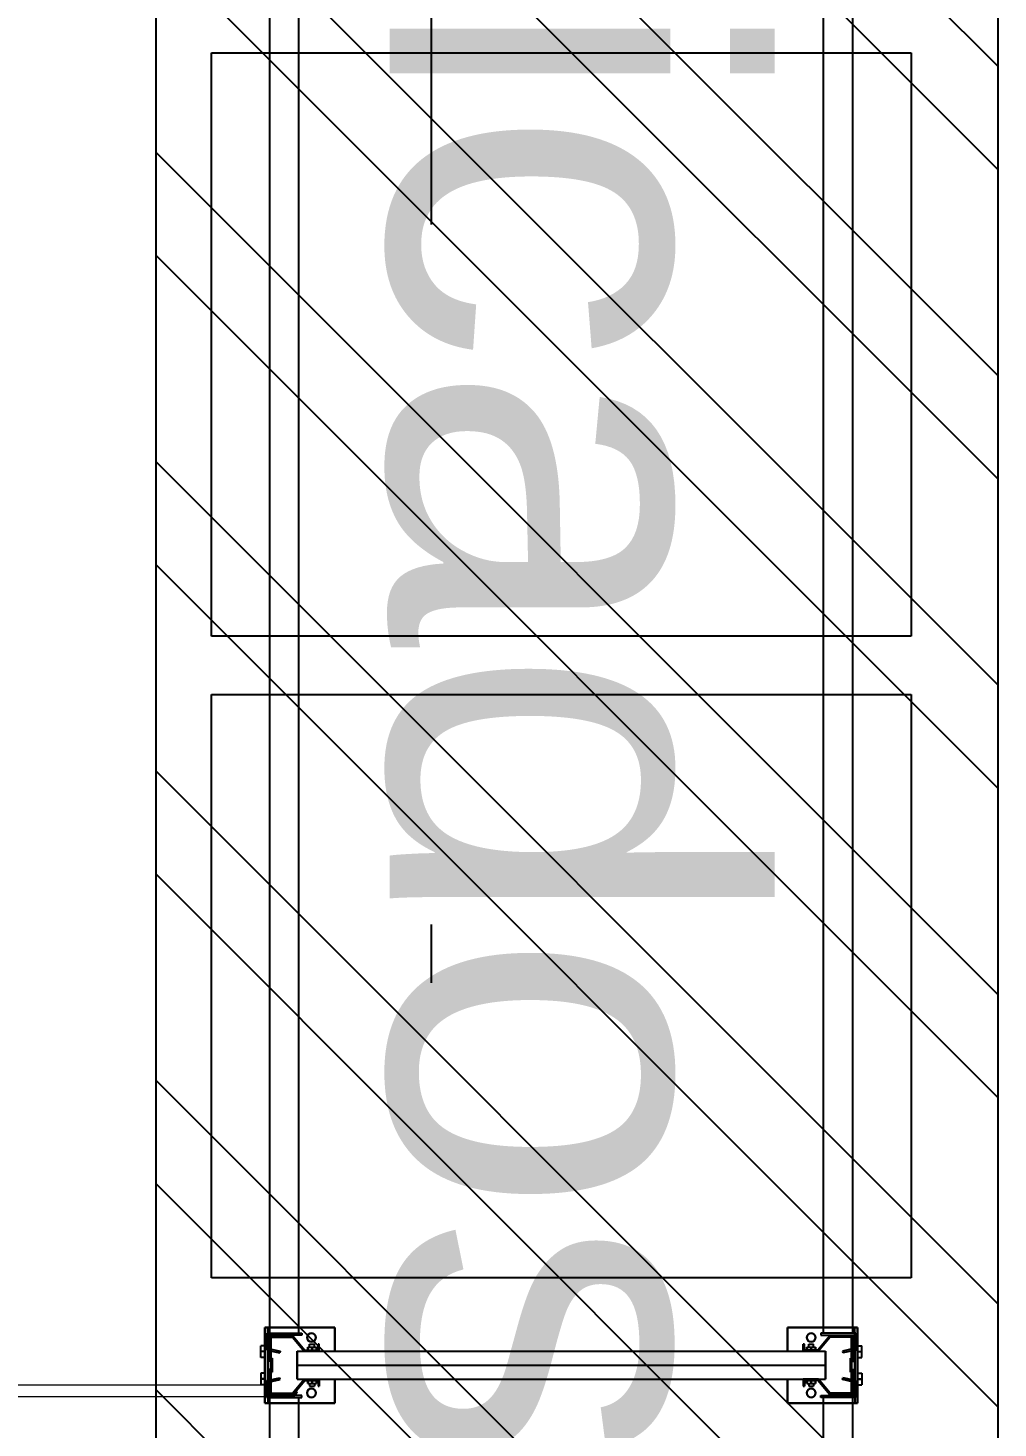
# Model space of a CAD drawing. Header units: metres. Extents: x 0 to 8715937, y -236336 to 216.
# Drawn here: x 152.509 to 154.172, y 82.687 to 85.087 of the extents above; entities that cross this region are included whole.
import ezdxf

# ---------------------------------------------------------------- set-up
doc = ezdxf.new("R2010")
doc.units = ezdxf.units.M
doc.header["$MEASUREMENT"] = 0
doc.linetypes.add('ACAD_ISO10W100', pattern=[18, 12, -3, 0, -3])
for name, color, linetype in [('0-BLOCK-EQUIPAMIENTO', 7, 'Continuous'), ('0-BLOCK-ESTRUCTURA', 7, 'Continuous'), ('AAA BAST', 5, 'Continuous'), ('AAA CONECT', 3, 'Continuous'), ('AAA LARG', 1, 'Continuous'), ('AAA PALLETS', 7, 'Continuous'), ('EJES', 251, 'ACAD_ISO10W100'), ('INSTALACIONES', 165, 'Continuous'), ('TEXTO', 7, 'Continuous')]:
    doc.layers.add(name, color=color, linetype=linetype)
doc.styles.add('AR', font='arial.ttf')

# ---------------------------------------------------------------- blocks, each defined once
blk = doc.blocks.new('DPM-ESTRUCTURA')
at = {"layer": 'EJES', "ltscale": 0.4}
blk.add_line((65.48, 118.75), (65.48, 38), dxfattribs=at)
blk = doc.blocks.new('1A MODULO SIMPLE')
at = {"layer": 'AAA BAST'}
for points in [[(-2.1307, 1.015), (-2.1307, 1.017), (-2.1407, 1.017), (-2.1407, 1.04), (-2.1167, 1.06), (-2.1167, 1.1), (-2.1567, 1.1), (-2.1567, 1.098), (-2.1767, 1.098), (-2.1767, 1.1), (-2.2167, 1.1), (-2.2167, 1.06), (-2.1927, 1.04), (-2.1927, 1.017), (-2.2027, 1.017), (-2.2027, 1.015), (-2.1907, 1.015), (-2.1907, 1.0409), (-2.2147, 1.0609), (-2.2147, 1.098), (-2.1787, 1.098), (-2.1787, 1.096), (-2.1547, 1.096), (-2.1547, 1.098), (-2.1187, 1.098), (-2.1187, 1.0609), (-2.1427, 1.0409), (-2.1427, 1.015)], [(0.1973, 1.015), (0.1973, 1.017), (0.2073, 1.017), (0.2073, 1.04), (0.1833, 1.06), (0.1833, 1.1), (0.2233, 1.1), (0.2233, 1.098), (0.2433, 1.098), (0.2433, 1.1), (0.2833, 1.1), (0.2833, 1.06), (0.2593, 1.04), (0.2593, 1.017), (0.2693, 1.017), (0.2693, 1.015), (0.2573, 1.015), (0.2573, 1.0409), (0.2813, 1.0609), (0.2813, 1.098), (0.2453, 1.098), (0.2453, 1.096), (0.2213, 1.096), (0.2213, 1.098), (0.1853, 1.098), (0.1853, 1.0609), (0.2093, 1.0409), (0.2093, 1.015)], [(-2.1307, 0.185), (-2.1307, 0.183), (-2.1407, 0.183), (-2.1407, 0.16), (-2.1167, 0.14), (-2.1167, 0.1), (-2.1567, 0.1), (-2.1567, 0.102), (-2.1767, 0.102), (-2.1767, 0.1), (-2.2167, 0.1), (-2.2167, 0.14), (-2.1927, 0.16), (-2.1927, 0.183), (-2.2027, 0.183), (-2.2027, 0.185), (-2.1907, 0.185), (-2.1907, 0.1591), (-2.2147, 0.1391), (-2.2147, 0.102), (-2.1787, 0.102), (-2.1787, 0.104), (-2.1547, 0.104), (-2.1547, 0.102), (-2.1187, 0.102), (-2.1187, 0.1391), (-2.1427, 0.1591), (-2.1427, 0.185)], [(0.1973, 0.185), (0.1973, 0.183), (0.2073, 0.183), (0.2073, 0.16), (0.1833, 0.14), (0.1833, 0.1), (0.2233, 0.1), (0.2233, 0.102), (0.2433, 0.102), (0.2433, 0.1), (0.2833, 0.1), (0.2833, 0.14), (0.2593, 0.16), (0.2593, 0.183), (0.2693, 0.183), (0.2693, 0.185), (0.2573, 0.185), (0.2573, 0.1591), (0.2813, 0.1391), (0.2813, 0.102), (0.2453, 0.102), (0.2453, 0.104), (0.2213, 0.104), (0.2213, 0.102), (0.1853, 0.102), (0.1853, 0.1391), (0.2093, 0.1591), (0.2093, 0.185)]]:
    blk.add_hatch(color=251, dxfattribs=at).paths.add_polyline_path(points)
at = {"layer": 'AAA BAST', "color": 251}
for p, q in [((-2.2167, 1.1082), (-2.2317, 1.1082)), ((-2.2317, 1.1082), (-2.2317, 0.9882)), ((-2.1167, 1.1082), (-2.2167, 1.1082)), ((-2.2167, 1.1082), (-2.2167, 1.1032)), ((-2.1802, 1.1152), (-2.2002, 1.1152)), ((-2.2002, 1.1082), (-2.2002, 1.1152)), ((-2.1902, 1.1082), (-2.1902, 1.1152)), ((-2.1802, 1.1082), (-2.1802, 1.1152)), ((-2.1532, 1.1152), (-2.1332, 1.1152)), ((-2.1532, 1.1082), (-2.1532, 1.1152)), ((-2.1432, 1.1082), (-2.1432, 1.1152)), ((-2.1332, 1.1082), (-2.1332, 1.1152)), ((-2.1167, 1.1032), (-2.1167, 1.1082)), ((-2.1017, 1.1082), (-2.1167, 1.1082)), ((-2.1017, 0.9882), (-2.1017, 1.1082)), ((0.1683, 0.9882), (0.1683, 1.1082)), ((0.1683, 1.1082), (0.1833, 1.1082)), ((0.1833, 1.1032), (0.1833, 1.1082)), ((0.1833, 1.1082), (0.2833, 1.1082)), ((0.2198, 1.1152), (0.1998, 1.1152)), ((0.1998, 1.1082), (0.1998, 1.1152)), ((0.2098, 1.1082), (0.2098, 1.1152)), ((0.2198, 1.1082), (0.2198, 1.1152)), ((0.2468, 1.1152), (0.2668, 1.1152)), ((0.2468, 1.1082), (0.2468, 1.1152)), ((0.2568, 1.1082), (0.2568, 1.1152)), ((0.2668, 1.1082), (0.2668, 1.1152)), ((0.2833, 1.1082), (0.2833, 1.1032)), ((0.2833, 1.1082), (0.2983, 1.1082)), ((0.2983, 1.1082), (0.2983, 0.9882)), ((-2.2167, 1.1032), (-2.2317, 1.1032)), ((-2.2167, 1.1032), (-2.1167, 1.1032)), ((-2.1767, 1.1), (-2.2167, 1.1)), ((-2.2167, 1.1), (-2.2167, 1.06)), ((-2.2147, 1.098), (-2.2147, 1.0609)), ((-2.1787, 1.098), (-2.2147, 1.098)), ((-2.2067, 1.1), (-2.2067, 1.1032)), ((-2.2067, 1.1032), (-2.1737, 1.1032)), ((-2.1787, 1.098), (-2.1787, 1.096)), ((-2.1547, 1.096), (-2.1787, 1.096)), ((-2.1767, 1.1), (-2.1767, 1.098)), ((-2.1767, 1.1), (-2.1737, 1.1)), ((-2.1567, 1.098), (-2.1767, 1.098)), ((-2.1737, 1.1), (-2.1737, 1.1032)), ((-2.1597, 1.1), (-2.1597, 1.1032)), ((-2.1567, 1.1), (-2.1597, 1.1)), ((-2.1167, 1.1), (-2.1567, 1.1)), ((-2.1567, 1.1), (-2.1567, 1.098)), ((-2.1187, 1.098), (-2.1547, 1.098)), ((-2.1547, 1.098), (-2.1547, 1.096)), ((-2.1267, 1.1), (-2.1267, 1.1032)), ((-2.1187, 1.098), (-2.1187, 1.0609)), ((-2.1167, 1.1032), (-2.1017, 1.1032)), ((-2.1167, 1.1), (-2.1167, 1.06)), ((0.1833, 1.1032), (0.1683, 1.1032)), ((0.2833, 1.1032), (0.1833, 1.1032)), ((0.1833, 1.1), (0.2233, 1.1)), ((0.1833, 1.1), (0.1833, 1.06)), ((0.1853, 1.098), (0.1853, 1.0609)), ((0.1853, 1.098), (0.2213, 1.098)), ((0.1933, 1.1), (0.1933, 1.1032)), ((0.2213, 1.098), (0.2213, 1.096)), ((0.2213, 1.096), (0.2453, 1.096)), ((0.2233, 1.1), (0.2233, 1.098)), ((0.2233, 1.1), (0.2263, 1.1)), ((0.2233, 1.098), (0.2433, 1.098)), ((0.2263, 1.1), (0.2263, 1.1032)), ((0.2403, 1.1), (0.2403, 1.1032)), ((0.2733, 1.1032), (0.2403, 1.1032)), ((0.2433, 1.1), (0.2403, 1.1)), ((0.2433, 1.1), (0.2833, 1.1)), ((0.2433, 1.1), (0.2433, 1.098)), ((0.2453, 1.098), (0.2813, 1.098)), ((0.2453, 1.098), (0.2453, 1.096)), ((0.2733, 1.1), (0.2733, 1.1032)), ((0.2813, 1.098), (0.2813, 1.0609)), ((0.2833, 1.1032), (0.2983, 1.1032)), ((0.2833, 1.1), (0.2833, 1.06)), ((-2.2167, 1.06), (-2.1927, 1.04)), ((-2.2147, 1.0609), (-2.1907, 1.0409)), ((-2.1187, 1.0609), (-2.1427, 1.0409)), ((-2.1167, 1.06), (-2.1407, 1.04)), ((0.1833, 1.06), (0.2073, 1.04)), ((0.1853, 1.0609), (0.2093, 1.0409)), ((0.2813, 1.0609), (0.2573, 1.0409)), ((0.2833, 1.06), (0.2593, 1.04)), ((-2.1927, 1.036), (-2.1977, 1.036)), ((-2.1977, 1.021), (-2.1977, 1.036)), ((-2.1927, 1.04), (-2.1927, 1.017)), ((-2.1907, 1.053), (-2.1667, 1.053)), ((-2.1907, 0.147), (-2.1907, 1.053)), ((-2.1907, 1.0409), (-2.1907, 1.015)), ((-2.1667, 1.053), (-2.1427, 1.053)), ((-2.1667, 0.147), (-2.1667, 1.053)), ((-2.1427, 0.147), (-2.1427, 1.053)), ((-2.1427, 1.0409), (-2.1427, 1.015)), ((-2.1407, 1.04), (-2.1407, 1.017)), ((-2.1357, 1.036), (-2.1407, 1.036)), ((-2.1407, 1.021), (-2.1407, 1.036)), ((-2.1357, 1.021), (-2.1357, 1.036)), ((-2.1357, 1.0328), (-2.1307, 1.0328)), ((-2.1307, 1.0243), (-2.1307, 1.0328)), ((0.2023, 1.0328), (0.1973, 1.0328)), ((0.1973, 1.0243), (0.1973, 1.0328)), ((0.2023, 1.036), (0.2073, 1.036)), ((0.2023, 1.021), (0.2023, 1.036)), ((0.2073, 1.04), (0.2073, 1.017)), ((0.2073, 1.021), (0.2073, 1.036)), ((0.2333, 1.053), (0.2093, 1.053)), ((0.2093, 0.147), (0.2093, 1.053)), ((0.2093, 1.0409), (0.2093, 1.015)), ((0.2573, 1.053), (0.2333, 1.053)), ((0.2333, 0.147), (0.2333, 1.053)), ((0.2573, 0.147), (0.2573, 1.053)), ((0.2573, 1.0409), (0.2573, 1.015)), ((0.2593, 1.04), (0.2593, 1.017)), ((0.2593, 1.036), (0.2643, 1.036)), ((0.2643, 1.021), (0.2643, 1.036)), ((-2.1927, 1.017), (-2.2027, 1.017)), ((-2.2027, 1.017), (-2.2027, 1.015)), ((-2.1907, 1.015), (-2.2027, 1.015)), ((-2.1927, 1.0285), (-2.1977, 1.0285)), ((-2.1927, 1.021), (-2.1977, 1.021)), ((-2.1427, 1.015), (-2.1307, 1.015)), ((-2.1357, 1.0285), (-2.1407, 1.0285)), ((-2.1357, 1.021), (-2.1407, 1.021)), ((-2.1407, 1.017), (-2.1307, 1.017)), ((-2.1357, 1.0243), (-2.1307, 1.0243)), ((-2.1307, 1.015), (-2.1307, 1.017)), ((0.2023, 1.0243), (0.1973, 1.0243)), ((0.2073, 1.017), (0.1973, 1.017)), ((0.1973, 1.015), (0.1973, 1.017)), ((0.2093, 1.015), (0.1973, 1.015)), ((0.2023, 1.0285), (0.2073, 1.0285)), ((0.2023, 1.021), (0.2073, 1.021)), ((0.2573, 1.015), (0.2693, 1.015)), ((0.2593, 1.0285), (0.2643, 1.0285)), ((0.2593, 1.021), (0.2643, 1.021)), ((0.2593, 1.017), (0.2693, 1.017)), ((0.2693, 1.017), (0.2693, 1.015)), ((-2.2317, 0.9882), (-2.1907, 0.9882)), ((-2.1427, 0.9882), (-2.1017, 0.9882)), ((0.2093, 0.9882), (0.1683, 0.9882)), ((0.2983, 0.9882), (0.2573, 0.9882)), ((-2.2317, 0.0918), (-2.2317, 0.2118)), ((-2.2317, 0.2118), (-2.1907, 0.2118)), ((-2.1427, 0.2118), (-2.1017, 0.2118)), ((-2.1017, 0.2118), (-2.1017, 0.0918)), ((0.2093, 0.2118), (0.1683, 0.2118)), ((0.1683, 0.2118), (0.1683, 0.0918)), ((0.2983, 0.2118), (0.2573, 0.2118)), ((0.2983, 0.0918), (0.2983, 0.2118)), ((-2.1907, 0.185), (-2.2027, 0.185)), ((-2.2027, 0.183), (-2.2027, 0.185)), ((-2.1927, 0.183), (-2.2027, 0.183)), ((-2.1927, 0.1801), (-2.1977, 0.1801)), ((-2.1977, 0.1651), (-2.1977, 0.1801)), ((-2.1927, 0.1726), (-2.1977, 0.1726)), ((-2.1927, 0.16), (-2.1927, 0.183)), ((-2.1907, 0.1591), (-2.1907, 0.185)), ((-2.1427, 0.1591), (-2.1427, 0.185)), ((-2.1427, 0.185), (-2.1307, 0.185)), ((-2.1407, 0.16), (-2.1407, 0.183)), ((-2.1407, 0.183), (-2.1307, 0.183)), ((-2.1357, 0.1801), (-2.1407, 0.1801)), ((-2.1407, 0.1651), (-2.1407, 0.1801)), ((-2.1357, 0.1726), (-2.1407, 0.1726)), ((-2.1357, 0.1651), (-2.1357, 0.1801)), ((-2.1357, 0.1768), (-2.1307, 0.1768)), ((-2.1357, 0.1683), (-2.1307, 0.1683)), ((-2.1307, 0.185), (-2.1307, 0.183)), ((-2.1307, 0.1683), (-2.1307, 0.1768)), ((0.2093, 0.185), (0.1973, 0.185)), ((0.1973, 0.185), (0.1973, 0.183)), ((0.2073, 0.183), (0.1973, 0.183)), ((0.2023, 0.1768), (0.1973, 0.1768)), ((0.1973, 0.1683), (0.1973, 0.1768)), ((0.2023, 0.1683), (0.1973, 0.1683)), ((0.2023, 0.1801), (0.2073, 0.1801)), ((0.2023, 0.1651), (0.2023, 0.1801)), ((0.2023, 0.1726), (0.2073, 0.1726)), ((0.2073, 0.16), (0.2073, 0.183)), ((0.2073, 0.1651), (0.2073, 0.1801)), ((0.2093, 0.1591), (0.2093, 0.185)), ((0.2573, 0.1591), (0.2573, 0.185)), ((0.2573, 0.185), (0.2693, 0.185)), ((0.2593, 0.16), (0.2593, 0.183)), ((0.2593, 0.183), (0.2693, 0.183)), ((0.2593, 0.1801), (0.2643, 0.1801)), ((0.2593, 0.1726), (0.2643, 0.1726)), ((0.2643, 0.1651), (0.2643, 0.1801)), ((0.2693, 0.183), (0.2693, 0.185)), ((-2.2167, 0.14), (-2.1927, 0.16)), ((-2.2147, 0.1391), (-2.1907, 0.1591)), ((-2.1927, 0.1651), (-2.1977, 0.1651)), ((-2.1907, 0.147), (-2.1667, 0.147)), ((-2.1667, 0.147), (-2.1427, 0.147)), ((-2.1187, 0.1391), (-2.1427, 0.1591)), ((-2.1357, 0.1651), (-2.1407, 0.1651)), ((-2.1167, 0.14), (-2.1407, 0.16)), ((0.1833, 0.14), (0.2073, 0.16)), ((0.1853, 0.1391), (0.2093, 0.1591)), ((0.2023, 0.1651), (0.2073, 0.1651)), ((0.2333, 0.147), (0.2093, 0.147)), ((0.2573, 0.147), (0.2333, 0.147)), ((0.2813, 0.1391), (0.2573, 0.1591)), ((0.2593, 0.1651), (0.2643, 0.1651)), ((0.2833, 0.14), (0.2593, 0.16)), ((-2.2167, 0.1), (-2.2167, 0.14)), ((-2.2147, 0.102), (-2.2147, 0.1391)), ((-2.1187, 0.102), (-2.1187, 0.1391)), ((-2.1167, 0.1), (-2.1167, 0.14)), ((0.1833, 0.1), (0.1833, 0.14)), ((0.1853, 0.102), (0.1853, 0.1391)), ((0.2813, 0.102), (0.2813, 0.1391)), ((0.2833, 0.1), (0.2833, 0.14)), ((-2.2167, 0.0968), (-2.2317, 0.0968)), ((-2.1767, 0.1), (-2.2167, 0.1)), ((-2.2167, 0.0968), (-2.1167, 0.0968)), ((-2.2167, 0.0918), (-2.2167, 0.0968)), ((-2.1787, 0.102), (-2.2147, 0.102)), ((-2.2067, 0.1), (-2.2067, 0.0968)), ((-2.2067, 0.0968), (-2.1737, 0.0968)), ((-2.1787, 0.102), (-2.1787, 0.104)), ((-2.1547, 0.104), (-2.1787, 0.104)), ((-2.1567, 0.102), (-2.1767, 0.102)), ((-2.1767, 0.1), (-2.1767, 0.102)), ((-2.1767, 0.1), (-2.1737, 0.1)), ((-2.1737, 0.1), (-2.1737, 0.0968)), ((-2.1597, 0.1), (-2.1597, 0.0968)), ((-2.1567, 0.1), (-2.1597, 0.1)), ((-2.1567, 0.1), (-2.1567, 0.102)), ((-2.1167, 0.1), (-2.1567, 0.1)), ((-2.1547, 0.102), (-2.1547, 0.104)), ((-2.1187, 0.102), (-2.1547, 0.102)), ((-2.1267, 0.1), (-2.1267, 0.0968)), ((-2.1167, 0.0968), (-2.1167, 0.0918)), ((-2.1167, 0.0968), (-2.1017, 0.0968)), ((0.1833, 0.0968), (0.1683, 0.0968)), ((0.1833, 0.1), (0.2233, 0.1)), ((0.2833, 0.0968), (0.1833, 0.0968)), ((0.1833, 0.0968), (0.1833, 0.0918)), ((0.1853, 0.102), (0.2213, 0.102)), ((0.1933, 0.1), (0.1933, 0.0968)), ((0.2213, 0.102), (0.2213, 0.104)), ((0.2213, 0.104), (0.2453, 0.104)), ((0.2233, 0.102), (0.2433, 0.102)), ((0.2233, 0.1), (0.2233, 0.102)), ((0.2233, 0.1), (0.2263, 0.1)), ((0.2263, 0.1), (0.2263, 0.0968)), ((0.2403, 0.1), (0.2403, 0.0968)), ((0.2433, 0.1), (0.2403, 0.1)), ((0.2733, 0.0968), (0.2403, 0.0968)), ((0.2433, 0.1), (0.2433, 0.102)), ((0.2433, 0.1), (0.2833, 0.1)), ((0.2453, 0.102), (0.2453, 0.104)), ((0.2453, 0.102), (0.2813, 0.102)), ((0.2733, 0.1), (0.2733, 0.0968)), ((0.2833, 0.0918), (0.2833, 0.0968)), ((0.2833, 0.0968), (0.2983, 0.0968)), ((-2.2167, 0.0918), (-2.2317, 0.0918)), ((-2.1167, 0.0918), (-2.2167, 0.0918)), ((-2.2002, 0.0918), (-2.2002, 0.0848)), ((-2.1802, 0.0848), (-2.2002, 0.0848)), ((-2.1902, 0.0918), (-2.1902, 0.0848)), ((-2.1802, 0.0918), (-2.1802, 0.0848)), ((-2.1532, 0.0918), (-2.1532, 0.0848)), ((-2.1532, 0.0848), (-2.1332, 0.0848)), ((-2.1432, 0.0918), (-2.1432, 0.0848)), ((-2.1332, 0.0918), (-2.1332, 0.0848)), ((-2.1017, 0.0918), (-2.1167, 0.0918)), ((0.1683, 0.0918), (0.1833, 0.0918)), ((0.1833, 0.0918), (0.2833, 0.0918)), ((0.1998, 0.0918), (0.1998, 0.0848)), ((0.2198, 0.0848), (0.1998, 0.0848)), ((0.2098, 0.0918), (0.2098, 0.0848)), ((0.2198, 0.0918), (0.2198, 0.0848)), ((0.2468, 0.0918), (0.2468, 0.0848)), ((0.2468, 0.0848), (0.2668, 0.0848)), ((0.2568, 0.0918), (0.2568, 0.0848)), ((0.2668, 0.0918), (0.2668, 0.0848)), ((0.2833, 0.0918), (0.2983, 0.0918))]:
    blk.add_line(p, q, dxfattribs=at)
for centre in [(-2.2141, 1.0285), (-2.1192, 1.0285), (0.1859, 1.0285), (0.2808, 1.0285), (-2.2141, 0.1715), (-2.1192, 0.1715), (0.1859, 0.1715), (0.2808, 0.1715)]:
    blk.add_circle(centre, 0.0075, dxfattribs=at)
at = {"layer": 'AAA LARG', "color": 251}
for p, q in [((-2.1407, 1.105), (-2.1454, 1.0829)), ((-2.1407, 1.105), (-2.1117, 1.105)), ((-2.1117, 1.105), (-2.1117, 1.045)), ((0.2073, 1.105), (0.1783, 1.105)), ((0.1783, 1.105), (0.1783, 1.045)), ((0.2073, 1.105), (0.212, 1.0829)), ((-2.1422, 1.0822), (-2.1454, 1.0829)), ((-2.1381, 1.1018), (-2.1422, 1.0822)), ((-2.1149, 1.1018), (-2.1381, 1.1018)), ((-2.1149, 1.045), (-2.1149, 1.1018)), ((-2.1117, 1.1), (0.1783, 1.1)), ((0.1815, 1.045), (0.1815, 1.1018)), ((0.1815, 1.1018), (0.2047, 1.1018)), ((0.2047, 1.1018), (0.2089, 1.0822)), ((0.2089, 1.0822), (0.212, 1.0829)), ((-2.1117, 1.045), (-2.1149, 1.045)), ((-2.1117, 1.05), (0.1783, 1.05)), ((0.1783, 1.045), (0.1815, 1.045)), ((-2.1117, 0.155), (-2.1149, 0.155)), ((-2.1149, 0.155), (-2.1149, 0.0982)), ((-2.1117, 0.095), (-2.1117, 0.155)), ((-2.1117, 0.15), (0.1783, 0.15)), ((0.1783, 0.095), (0.1783, 0.155)), ((0.1783, 0.155), (0.1815, 0.155)), ((0.1815, 0.155), (0.1815, 0.0982)), ((-2.1422, 0.1178), (-2.1454, 0.1171)), ((-2.1407, 0.095), (-2.1454, 0.1171)), ((-2.1381, 0.0982), (-2.1422, 0.1178)), ((-2.1149, 0.0982), (-2.1381, 0.0982)), ((-2.1117, 0.1), (0.1783, 0.1)), ((0.1815, 0.0982), (0.2047, 0.0982)), ((0.2047, 0.0982), (0.2089, 0.1178)), ((0.2073, 0.095), (0.212, 0.1171)), ((0.2089, 0.1178), (0.212, 0.1171)), ((-2.1407, 0.095), (-2.1117, 0.095)), ((0.2073, 0.095), (0.1783, 0.095))]:
    blk.add_line(p, q, dxfattribs=at)
at = {"layer": 'AAA PALLETS', "color": 251, "ltscale": 0.21}
for p, q in [((-1.0167, 1.2), (-2.0167, 1.2)), ((-2.0167, 1.2), (-2.0167, 0)), ((-1.0167, 0), (-1.0167, 1.2)), ((0.0833, 1.2), (-0.9167, 1.2)), ((-0.9167, 1.2), (-0.9167, 0)), ((0.0833, 0), (0.0833, 1.2)), ((-2.0167, 0), (-1.0167, 0)), ((-0.9167, 0), (0.0833, 0))]:
    blk.add_line(p, q, dxfattribs=at)
blk = doc.blocks.new('1A MODULO D FTE COL')
at = {"layer": 'AAA CONECT', "color": 251, "lineweight": 5}
for p, q in [((-2.213, 0.5973), (-2.2207, 0.5909)), ((-2.2207, 0.59), (-2.2207, -0.0409)), ((-2.2117, 0.5958), (-2.2187, 0.59)), ((-2.2187, 0.5484), (-2.2187, 0.59)), ((-2.213, 0.5973), (-2.2117, 0.5958)), ((0.187, 0.5973), (0.1793, 0.5909)), ((0.1793, 0.59), (0.1793, -0.0409)), ((0.1883, 0.5958), (0.1813, 0.59)), ((0.1813, 0.5484), (0.1813, 0.59)), ((0.187, 0.5973), (0.1883, 0.5958)), ((-2.2187, 0.5484), (-2.2057, 0.5484)), ((-2.2007, 0.5434), (-2.2057, 0.5484)), ((-2.2007, 0.5434), (-2.2007, 0.0066)), ((0.1813, 0.5484), (0.1943, 0.5484)), ((0.1993, 0.5434), (0.1943, 0.5484)), ((0.1993, 0.5434), (0.1993, 0.0066))]:
    blk.add_line(p, q, dxfattribs=at)
at = {"layer": 'AAA BAST', "color": 251, "lineweight": 5}
blk.add_blockref('1A MODULO SIMPLE', (0, 0.45), dxfattribs=at)
blk = doc.blocks.new('DPM-EQUIPAMIENTO')
at = {"layer": 'INSTALACIONES', "ltscale": 0.1}
h = blk.add_hatch(dxfattribs=at)
h.set_pattern_fill('ANSI32', color=256, angle=-90)
h.set_pattern_definition([(315, (-99.21458, 713.35037), (0.26516504, 0.26516504), []), (315, (-99.21458, 713.1736), (0.26516504, 0.26516504), [])])
h.paths.add_polyline_path([(66.4523, 73.0762), (66.4523, 87.791), (65.008, 87.791), (65.008, 73.0762)])
blk.add_lwpolyline([(66.4523, 73.0762), (66.4523, 87.791), (65.008, 87.791), (65.008, 73.0762)], close=True, dxfattribs=at)
at = {"layer": 'AAA BAST', "xscale": -1, "rotation": 270}
for p in [(64.6533, 84.9609), (64.6533, 82.5609)]:
    blk.add_blockref('1A MODULO D FTE COL', p, dxfattribs=at)
at = {"layer": 'TEXTO', "ltscale": 0.1, "insert": (66.0357, 75.5556), "char_height": 0.626905, "attachment_point": 3, "rotation": 270, "style": 'AR'}
blk.add_mtext_dynamic_manual_height_columns('Panificados/Encurtidos/Snack', width=6.978585, gutter_width=12.5, heights=[0], dxfattribs=at)

msp = doc.modelspace()

# ---------------------------------------------------------------- hatches: boundary and pattern name
at = {"layer": 'AAA BAST'}
for points in [[(153.0083, 82.8303), (153.0063, 82.8303), (153.0063, 82.8203), (152.9833, 82.8203), (152.9633, 82.8443), (152.9233, 82.8443), (152.9233, 82.8043), (152.9253, 82.8043), (152.9253, 82.7843), (152.9233, 82.7843), (152.9233, 82.7443), (152.9633, 82.7443), (152.9833, 82.7683), (153.0063, 82.7683), (153.0063, 82.7583), (153.0083, 82.7583), (153.0083, 82.7703), (152.9824, 82.7703), (152.9624, 82.7463), (152.9253, 82.7463), (152.9253, 82.7823), (152.9273, 82.7823), (152.9273, 82.8063), (152.9253, 82.8063), (152.9253, 82.8423), (152.9624, 82.8423), (152.9824, 82.8183), (153.0083, 82.8183)], [(153.0083, 82.7583), (153.0063, 82.7583), (153.0063, 82.7683), (152.9833, 82.7683), (152.9633, 82.7443), (152.9233, 82.7443), (152.9233, 82.7843), (152.9253, 82.7843), (152.9253, 82.8043), (152.9233, 82.8043), (152.9233, 82.8443), (152.9633, 82.8443), (152.9833, 82.8203), (153.0063, 82.8203), (153.0063, 82.8303), (153.0083, 82.8303), (153.0083, 82.8183), (152.9824, 82.8183), (152.9624, 82.8423), (152.9253, 82.8423), (152.9253, 82.8063), (152.9273, 82.8063), (152.9273, 82.7823), (152.9253, 82.7823), (152.9253, 82.7463), (152.9624, 82.7463), (152.9824, 82.7703), (153.0083, 82.7703)], [(153.8383, 82.8303), (153.8403, 82.8303), (153.8403, 82.8203), (153.8633, 82.8203), (153.8833, 82.8443), (153.9233, 82.8443), (153.9233, 82.8043), (153.9213, 82.8043), (153.9213, 82.7843), (153.9233, 82.7843), (153.9233, 82.7443), (153.8833, 82.7443), (153.8633, 82.7683), (153.8403, 82.7683), (153.8403, 82.7583), (153.8383, 82.7583), (153.8383, 82.7703), (153.8642, 82.7703), (153.8842, 82.7463), (153.9213, 82.7463), (153.9213, 82.7823), (153.9193, 82.7823), (153.9193, 82.8063), (153.9213, 82.8063), (153.9213, 82.8423), (153.8842, 82.8423), (153.8642, 82.8183), (153.8383, 82.8183)], [(153.8383, 82.7583), (153.8403, 82.7583), (153.8403, 82.7683), (153.8633, 82.7683), (153.8833, 82.7443), (153.9233, 82.7443), (153.9233, 82.7843), (153.9213, 82.7843), (153.9213, 82.8043), (153.9233, 82.8043), (153.9233, 82.8443), (153.8833, 82.8443), (153.8633, 82.8203), (153.8403, 82.8203), (153.8403, 82.8303), (153.8383, 82.8303), (153.8383, 82.8183), (153.8642, 82.8183), (153.8842, 82.8423), (153.9213, 82.8423), (153.9213, 82.8063), (153.9193, 82.8063), (153.9193, 82.7823), (153.9213, 82.7823), (153.9213, 82.7463), (153.8842, 82.7463), (153.8642, 82.7703), (153.8383, 82.7703)]]:
    msp.add_hatch(color=251, dxfattribs=at).paths.add_polyline_path(points)

# ---------------------------------------------------------------- linework, layer by layer
at = {"layer": 'AAA BAST', "color": 251}
for p, q in [((153.0351, 82.8593), (152.9151, 82.8593)), ((152.9151, 82.8593), (152.9151, 82.8443)), ((152.9151, 82.8443), (152.9151, 82.8593)), ((152.9151, 82.8593), (153.0351, 82.8593)), ((152.9201, 82.8443), (152.9201, 82.8593)), ((152.9201, 82.8443), (152.9201, 82.8593)), ((153.0351, 82.8183), (153.0351, 82.8593)), ((153.0351, 82.8593), (153.0351, 82.8183)), ((153.8115, 82.8183), (153.8115, 82.8593)), ((153.8115, 82.8593), (153.9315, 82.8593)), ((153.9315, 82.8593), (153.8115, 82.8593)), ((153.8115, 82.8593), (153.8115, 82.8183)), ((153.9265, 82.8443), (153.9265, 82.8593)), ((153.9265, 82.8443), (153.9265, 82.8593)), ((153.9315, 82.8593), (153.9315, 82.8443)), ((153.9315, 82.8443), (153.9315, 82.8593)), ((152.9081, 82.8078), (152.9081, 82.8278)), ((152.9151, 82.8278), (152.9081, 82.8278)), ((152.9081, 82.8078), (152.9081, 82.8278)), ((152.9151, 82.8278), (152.9081, 82.8278)), ((152.9201, 82.8443), (152.9151, 82.8443)), ((152.9151, 82.8443), (152.9151, 82.7443)), ((152.9151, 82.7443), (152.9151, 82.8443)), ((152.9151, 82.8443), (152.9201, 82.8443)), ((152.9201, 82.7443), (152.9201, 82.8443)), ((152.9201, 82.8443), (152.9201, 82.7443)), ((152.9233, 82.8343), (152.9201, 82.8343)), ((152.9233, 82.8343), (152.9201, 82.8343)), ((152.9201, 82.8343), (152.9201, 82.8013)), ((152.9233, 82.8443), (152.9233, 82.8043)), ((152.9233, 82.8443), (152.9633, 82.8443)), ((152.9233, 82.8043), (152.9233, 82.8443)), ((152.9233, 82.8443), (152.9633, 82.8443)), ((152.9253, 82.8423), (152.9624, 82.8423)), ((152.9253, 82.8423), (152.9253, 82.8063)), ((152.9253, 82.8423), (152.9624, 82.8423)), ((152.9253, 82.8063), (152.9253, 82.8423)), ((152.9624, 82.8423), (152.9824, 82.8183)), ((152.9624, 82.8423), (152.9824, 82.8183)), ((152.9633, 82.8443), (152.9833, 82.8203)), ((152.9633, 82.8443), (152.9833, 82.8203)), ((152.9884, 82.8253), (152.9884, 82.8203)), ((152.9884, 82.8253), (153.0034, 82.8253)), ((152.9884, 82.8203), (152.9884, 82.8253)), ((152.9884, 82.8253), (153.0034, 82.8253)), ((152.9916, 82.8253), (152.9916, 82.8303)), ((152.9916, 82.8303), (153.0001, 82.8303)), ((152.9959, 82.8253), (152.9959, 82.8203)), ((152.9959, 82.8203), (152.9959, 82.8253)), ((153.0001, 82.8253), (153.0001, 82.8303)), ((153.0034, 82.8253), (153.0034, 82.8203)), ((153.0034, 82.8203), (153.0034, 82.8253)), ((153.0063, 82.8203), (153.0063, 82.8303)), ((153.0083, 82.8303), (153.0063, 82.8303)), ((153.0063, 82.8203), (153.0063, 82.8303)), ((153.0063, 82.8303), (153.0083, 82.8303)), ((153.0083, 82.8183), (153.0083, 82.8303)), ((153.0083, 82.8183), (153.0083, 82.8303)), ((153.8383, 82.8183), (153.8383, 82.8303)), ((153.8383, 82.8303), (153.8403, 82.8303)), ((153.8383, 82.8183), (153.8383, 82.8303)), ((153.8403, 82.8303), (153.8383, 82.8303)), ((153.8403, 82.8203), (153.8403, 82.8303)), ((153.8403, 82.8203), (153.8403, 82.8303)), ((153.8443, 82.8253), (153.8443, 82.8203)), ((153.8443, 82.8253), (153.8593, 82.8253)), ((153.8443, 82.8203), (153.8443, 82.8253)), ((153.8443, 82.8253), (153.8593, 82.8253)), ((153.8476, 82.8253), (153.8476, 82.8303)), ((153.8476, 82.8303), (153.8561, 82.8303)), ((153.8518, 82.8253), (153.8518, 82.8203)), ((153.8518, 82.8203), (153.8518, 82.8253)), ((153.8561, 82.8253), (153.8561, 82.8303)), ((153.8593, 82.8253), (153.8593, 82.8203)), ((153.8593, 82.8203), (153.8593, 82.8253)), ((153.8833, 82.8443), (153.8633, 82.8203)), ((153.8833, 82.8443), (153.8633, 82.8203)), ((153.8842, 82.8423), (153.8642, 82.8183)), ((153.8842, 82.8423), (153.8642, 82.8183)), ((153.9233, 82.8443), (153.8833, 82.8443)), ((153.9233, 82.8443), (153.8833, 82.8443)), ((153.9213, 82.8423), (153.8842, 82.8423)), ((153.9213, 82.8423), (153.8842, 82.8423)), ((153.9213, 82.8423), (153.9213, 82.8063)), ((153.9213, 82.8063), (153.9213, 82.8423)), ((153.9233, 82.8443), (153.9233, 82.8043)), ((153.9233, 82.8043), (153.9233, 82.8443)), ((153.9233, 82.8343), (153.9265, 82.8343)), ((153.9233, 82.8343), (153.9265, 82.8343)), ((153.9265, 82.7443), (153.9265, 82.8443)), ((153.9265, 82.8443), (153.9315, 82.8443)), ((153.9265, 82.8443), (153.9265, 82.7443)), ((153.9315, 82.8443), (153.9265, 82.8443)), ((153.9265, 82.8343), (153.9265, 82.8013)), ((153.9315, 82.8443), (153.9315, 82.7443)), ((153.9315, 82.7443), (153.9315, 82.8443)), ((153.9315, 82.8278), (153.9385, 82.8278)), ((153.9315, 82.8278), (153.9385, 82.8278)), ((153.9385, 82.8078), (153.9385, 82.8278)), ((153.9385, 82.8078), (153.9385, 82.8278)), ((152.9151, 82.8178), (152.9081, 82.8178)), ((152.9151, 82.8178), (152.9081, 82.8178)), ((152.9151, 82.8078), (152.9081, 82.8078)), ((152.9151, 82.8078), (152.9081, 82.8078)), ((152.9233, 82.8013), (152.9201, 82.8013)), ((152.9233, 82.8013), (152.9201, 82.8013)), ((152.9233, 82.8043), (152.9253, 82.8043)), ((152.9233, 82.8043), (152.9233, 82.8013)), ((152.9233, 82.8043), (152.9253, 82.8043)), ((152.9233, 82.8043), (152.9233, 82.8013)), ((152.9253, 82.8063), (152.9273, 82.8063)), ((152.9253, 82.8063), (152.9273, 82.8063)), ((152.9253, 82.8043), (152.9253, 82.7843)), ((152.9253, 82.7843), (152.9253, 82.8043)), ((152.9273, 82.8063), (152.9273, 82.7823)), ((152.9273, 82.7823), (152.9273, 82.8063)), ((152.9703, 82.7943), (152.9703, 82.8183)), ((152.9703, 82.8183), (153.8763, 82.8183)), ((152.9703, 82.8183), (152.9703, 82.7943)), ((152.9703, 82.8183), (153.8763, 82.8183)), ((152.9824, 82.8183), (153.0083, 82.8183)), ((152.9824, 82.8183), (153.0083, 82.8183)), ((152.9833, 82.8203), (153.0063, 82.8203)), ((152.9833, 82.8203), (153.0063, 82.8203)), ((152.9884, 82.8203), (153.0034, 82.8203)), ((153.8642, 82.8183), (153.8383, 82.8183)), ((153.8642, 82.8183), (153.8383, 82.8183)), ((153.8633, 82.8203), (153.8403, 82.8203)), ((153.8633, 82.8203), (153.8403, 82.8203)), ((153.8443, 82.8203), (153.8593, 82.8203)), ((153.8763, 82.7943), (153.8763, 82.8183)), ((153.8763, 82.8183), (153.8763, 82.7943)), ((153.9213, 82.8063), (153.9193, 82.8063)), ((153.9193, 82.8063), (153.9193, 82.7823)), ((153.9213, 82.8063), (153.9193, 82.8063)), ((153.9193, 82.7823), (153.9193, 82.8063)), ((153.9213, 82.8043), (153.9213, 82.7843)), ((153.9233, 82.8043), (153.9213, 82.8043)), ((153.9213, 82.7843), (153.9213, 82.8043)), ((153.9233, 82.8043), (153.9213, 82.8043)), ((153.9233, 82.8043), (153.9233, 82.8013)), ((153.9233, 82.8043), (153.9233, 82.8013)), ((153.9233, 82.8013), (153.9265, 82.8013)), ((153.9233, 82.8013), (153.9265, 82.8013)), ((153.9315, 82.8178), (153.9385, 82.8178)), ((153.9315, 82.8178), (153.9385, 82.8178)), ((153.9315, 82.8078), (153.9385, 82.8078)), ((153.9315, 82.8078), (153.9385, 82.8078)), ((152.9081, 82.7808), (152.9081, 82.7608)), ((152.9151, 82.7808), (152.9081, 82.7808)), ((152.9081, 82.7808), (152.9081, 82.7608)), ((152.9151, 82.7808), (152.9081, 82.7808)), ((152.9233, 82.7873), (152.9201, 82.7873)), ((152.9201, 82.7543), (152.9201, 82.7873)), ((152.9233, 82.7873), (152.9201, 82.7873)), ((152.9233, 82.7843), (152.9233, 82.7873)), ((152.9233, 82.7843), (152.9233, 82.7873)), ((152.9233, 82.7843), (152.9233, 82.7443)), ((152.9233, 82.7843), (152.9253, 82.7843)), ((152.9233, 82.7443), (152.9233, 82.7843)), ((152.9233, 82.7843), (152.9253, 82.7843)), ((152.9253, 82.7823), (152.9253, 82.7463)), ((152.9253, 82.7823), (152.9273, 82.7823)), ((152.9253, 82.7463), (152.9253, 82.7823)), ((152.9253, 82.7823), (152.9273, 82.7823)), ((152.9703, 82.7703), (152.9703, 82.7943)), ((152.9703, 82.7943), (153.8763, 82.7943)), ((152.9703, 82.7943), (152.9703, 82.7703)), ((152.9703, 82.7943), (153.8763, 82.7943)), ((153.8763, 82.7703), (153.8763, 82.7943)), ((153.8763, 82.7943), (153.8763, 82.7703)), ((153.9213, 82.7823), (153.9193, 82.7823)), ((153.9213, 82.7823), (153.9193, 82.7823)), ((153.9233, 82.7843), (153.9213, 82.7843)), ((153.9233, 82.7843), (153.9213, 82.7843)), ((153.9213, 82.7823), (153.9213, 82.7463)), ((153.9213, 82.7463), (153.9213, 82.7823)), ((153.9233, 82.7873), (153.9265, 82.7873)), ((153.9233, 82.7843), (153.9233, 82.7873)), ((153.9233, 82.7873), (153.9265, 82.7873)), ((153.9233, 82.7843), (153.9233, 82.7873)), ((153.9233, 82.7843), (153.9233, 82.7443)), ((153.9233, 82.7443), (153.9233, 82.7843)), ((153.9265, 82.7543), (153.9265, 82.7873)), ((153.9315, 82.7808), (153.9385, 82.7808)), ((153.9315, 82.7808), (153.9385, 82.7808)), ((153.9385, 82.7808), (153.9385, 82.7608)), ((153.9385, 82.7808), (153.9385, 82.7608)), ((152.9151, 82.7708), (152.9081, 82.7708)), ((152.9151, 82.7708), (152.9081, 82.7708)), ((152.9151, 82.7608), (152.9081, 82.7608)), ((152.9151, 82.7608), (152.9081, 82.7608)), ((152.9233, 82.7543), (152.9201, 82.7543)), ((152.9233, 82.7543), (152.9201, 82.7543)), ((152.9624, 82.7463), (152.9824, 82.7703)), ((152.9624, 82.7463), (152.9824, 82.7703)), ((152.9633, 82.7443), (152.9833, 82.7683)), ((152.9633, 82.7443), (152.9833, 82.7683)), ((152.9703, 82.7703), (153.8763, 82.7703)), ((152.9703, 82.7703), (153.8763, 82.7703)), ((152.9824, 82.7703), (153.0083, 82.7703)), ((152.9824, 82.7703), (153.0083, 82.7703)), ((152.9833, 82.7683), (153.0063, 82.7683)), ((152.9833, 82.7683), (153.0063, 82.7683)), ((152.9884, 82.7683), (152.9884, 82.7633)), ((152.9884, 82.7633), (152.9884, 82.7683)), ((152.9884, 82.7683), (153.0034, 82.7683)), ((152.9884, 82.7633), (153.0034, 82.7633)), ((152.9884, 82.7633), (153.0034, 82.7633)), ((152.9916, 82.7633), (152.9916, 82.7583)), ((152.9916, 82.7583), (153.0001, 82.7583)), ((152.9959, 82.7683), (152.9959, 82.7633)), ((152.9959, 82.7633), (152.9959, 82.7683)), ((153.0001, 82.7633), (153.0001, 82.7583)), ((153.0034, 82.7683), (153.0034, 82.7633)), ((153.0034, 82.7633), (153.0034, 82.7683)), ((153.0063, 82.7683), (153.0063, 82.7583)), ((153.0063, 82.7683), (153.0063, 82.7583)), ((153.0063, 82.7583), (153.0083, 82.7583)), ((153.0083, 82.7583), (153.0063, 82.7583)), ((153.0083, 82.7703), (153.0083, 82.7583)), ((153.0083, 82.7703), (153.0083, 82.7583)), ((153.0351, 82.7293), (153.0351, 82.7703)), ((153.0351, 82.7703), (153.0351, 82.7293)), ((153.8115, 82.7293), (153.8115, 82.7703)), ((153.8115, 82.7703), (153.8115, 82.7293)), ((153.8642, 82.7703), (153.8383, 82.7703)), ((153.8383, 82.7703), (153.8383, 82.7583)), ((153.8642, 82.7703), (153.8383, 82.7703)), ((153.8383, 82.7703), (153.8383, 82.7583)), ((153.8403, 82.7583), (153.8383, 82.7583)), ((153.8383, 82.7583), (153.8403, 82.7583)), ((153.8633, 82.7683), (153.8403, 82.7683)), ((153.8403, 82.7683), (153.8403, 82.7583)), ((153.8633, 82.7683), (153.8403, 82.7683)), ((153.8403, 82.7683), (153.8403, 82.7583)), ((153.8443, 82.7683), (153.8443, 82.7633)), ((153.8443, 82.7633), (153.8443, 82.7683)), ((153.8443, 82.7683), (153.8593, 82.7683)), ((153.8443, 82.7633), (153.8593, 82.7633)), ((153.8443, 82.7633), (153.8593, 82.7633)), ((153.8476, 82.7633), (153.8476, 82.7583)), ((153.8476, 82.7583), (153.8561, 82.7583)), ((153.8518, 82.7683), (153.8518, 82.7633)), ((153.8518, 82.7633), (153.8518, 82.7683)), ((153.8561, 82.7633), (153.8561, 82.7583)), ((153.8593, 82.7683), (153.8593, 82.7633)), ((153.8593, 82.7633), (153.8593, 82.7683)), ((153.8833, 82.7443), (153.8633, 82.7683)), ((153.8833, 82.7443), (153.8633, 82.7683)), ((153.8842, 82.7463), (153.8642, 82.7703)), ((153.8842, 82.7463), (153.8642, 82.7703)), ((153.9233, 82.7543), (153.9265, 82.7543)), ((153.9233, 82.7543), (153.9265, 82.7543)), ((153.9315, 82.7708), (153.9385, 82.7708)), ((153.9315, 82.7708), (153.9385, 82.7708)), ((153.9315, 82.7608), (153.9385, 82.7608)), ((153.9315, 82.7608), (153.9385, 82.7608)), ((152.9151, 82.7443), (152.9201, 82.7443)), ((152.9151, 82.7443), (152.9151, 82.7293)), ((152.9201, 82.7443), (152.9151, 82.7443)), ((152.9151, 82.7293), (152.9151, 82.7443)), ((152.9151, 82.7293), (153.0351, 82.7293)), ((153.0351, 82.7293), (152.9151, 82.7293)), ((152.9201, 82.7443), (152.9201, 82.7293)), ((152.9201, 82.7443), (152.9201, 82.7293)), ((152.9233, 82.7443), (152.9633, 82.7443)), ((152.9233, 82.7443), (152.9633, 82.7443)), ((152.9253, 82.7463), (152.9624, 82.7463)), ((152.9253, 82.7463), (152.9624, 82.7463)), ((153.9315, 82.7293), (153.8115, 82.7293)), ((153.8115, 82.7293), (153.9315, 82.7293)), ((153.9233, 82.7443), (153.8833, 82.7443)), ((153.9233, 82.7443), (153.8833, 82.7443)), ((153.9213, 82.7463), (153.8842, 82.7463)), ((153.9213, 82.7463), (153.8842, 82.7463)), ((153.9315, 82.7443), (153.9265, 82.7443)), ((153.9265, 82.7443), (153.9265, 82.7293)), ((153.9265, 82.7443), (153.9315, 82.7443)), ((153.9265, 82.7443), (153.9265, 82.7293)), ((153.9315, 82.7443), (153.9315, 82.7293)), ((153.9315, 82.7293), (153.9315, 82.7443))]:
    msp.add_line(p, q, dxfattribs=at)
for centre in [(152.9948, 82.8418), (152.9948, 82.8418), (153.8518, 82.8418), (153.8518, 82.8418), (152.9948, 82.7468), (152.9948, 82.7468), (153.8518, 82.7468), (153.8518, 82.7468)]:
    msp.add_circle(centre, 0.0075, dxfattribs=at)
at = {"layer": 'AAA CONECT', "color": 251, "lineweight": 5}
for p, q in [((152.9167, 82.7603), (152.3799, 82.7603)), ((152.9167, 82.7603), (152.3799, 82.7603)), ((152.9167, 82.7603), (152.9217, 82.7553)), ((152.9167, 82.7603), (152.9217, 82.7553)), ((152.9217, 82.7423), (152.9217, 82.7553)), ((152.9217, 82.7423), (152.9217, 82.7553)), ((152.9633, 82.7403), (152.3324, 82.7403)), ((152.9633, 82.7403), (152.3324, 82.7403)), ((152.9217, 82.7423), (152.9633, 82.7423)), ((152.9217, 82.7423), (152.9633, 82.7423)), ((152.9691, 82.7492), (152.9633, 82.7423)), ((152.9691, 82.7492), (152.9633, 82.7423)), ((152.9706, 82.748), (152.9642, 82.7403)), ((152.9706, 82.748), (152.9642, 82.7403)), ((152.9706, 82.748), (152.9691, 82.7492)), ((152.9706, 82.748), (152.9691, 82.7492))]:
    msp.add_line(p, q, dxfattribs=at)
at = {"layer": 'AAA LARG', "color": 251}
for p, q in [((152.9233, 82.8493), (152.9233, 85.1393)), ((152.9733, 82.8493), (152.9733, 85.1393)), ((153.8733, 82.8493), (153.8733, 85.1393)), ((153.9233, 82.8493), (153.9233, 85.1393)), ((152.9183, 82.8203), (152.9183, 82.8493)), ((152.9183, 82.8493), (152.9783, 82.8493)), ((152.9783, 82.8493), (152.9783, 82.8461)), ((153.9283, 82.8493), (153.8683, 82.8493)), ((153.8683, 82.8493), (153.8683, 82.8461)), ((153.9283, 82.8203), (153.9283, 82.8493)), ((152.9783, 82.8461), (152.9215, 82.8461)), ((152.9215, 82.8461), (152.9215, 82.8229)), ((153.8683, 82.8461), (153.9251, 82.8461)), ((153.9251, 82.8461), (153.9251, 82.8229)), ((152.9183, 82.8203), (152.9404, 82.8156)), ((152.9215, 82.8229), (152.9411, 82.8187)), ((152.9411, 82.8187), (152.9404, 82.8156)), ((153.9251, 82.8229), (153.9055, 82.8187)), ((153.9055, 82.8187), (153.9062, 82.8156)), ((153.9283, 82.8203), (153.9062, 82.8156)), ((152.9183, 82.7683), (152.9404, 82.773)), ((152.9183, 82.7683), (152.9183, 82.7393)), ((152.9215, 82.7657), (152.9411, 82.7698)), ((152.9215, 82.7425), (152.9215, 82.7657)), ((152.9411, 82.7698), (152.9404, 82.773)), ((153.9055, 82.7698), (153.9062, 82.773)), ((153.9251, 82.7657), (153.9055, 82.7698)), ((153.9283, 82.7683), (153.9062, 82.773)), ((153.9251, 82.7425), (153.9251, 82.7657)), ((153.9283, 82.7683), (153.9283, 82.7393)), ((152.9183, 82.7393), (152.9783, 82.7393)), ((152.9783, 82.7425), (152.9215, 82.7425)), ((152.9233, 80.4493), (152.9233, 82.7393)), ((152.9733, 80.4493), (152.9733, 82.7393)), ((152.9783, 82.7393), (152.9783, 82.7425)), ((153.8683, 82.7393), (153.8683, 82.7425)), ((153.8683, 82.7425), (153.9251, 82.7425)), ((153.9283, 82.7393), (153.8683, 82.7393)), ((153.8733, 80.4493), (153.8733, 82.7393)), ((153.9233, 80.4493), (153.9233, 82.7393))]:
    msp.add_line(p, q, dxfattribs=at)
at = {"layer": 'AAA PALLETS', "color": 251, "ltscale": 0.21}
for p, q in [((152.8233, 84.0443), (152.8233, 85.0443)), ((152.8233, 85.0443), (154.0233, 85.0443)), ((154.0233, 85.0443), (154.0233, 84.0443)), ((154.0233, 84.0443), (152.8233, 84.0443)), ((152.8233, 82.9443), (152.8233, 83.9443)), ((152.8233, 83.9443), (154.0233, 83.9443)), ((154.0233, 83.9443), (154.0233, 82.9443)), ((154.0233, 82.9443), (152.8233, 82.9443))]:
    msp.add_line(p, q, dxfattribs=at)

# ---------------------------------------------------------------- block references
at = {"layer": '0-BLOCK-EQUIPAMIENTO'}
msp.add_blockref('DPM-EQUIPAMIENTO', (87.72, 0), dxfattribs=at)
at = {"layer": '0-BLOCK-ESTRUCTURA', "ltscale": 0.1}
msp.add_blockref('DPM-ESTRUCTURA', (87.72, 0), dxfattribs=at)

doc.saveas('drawing.dxf')
